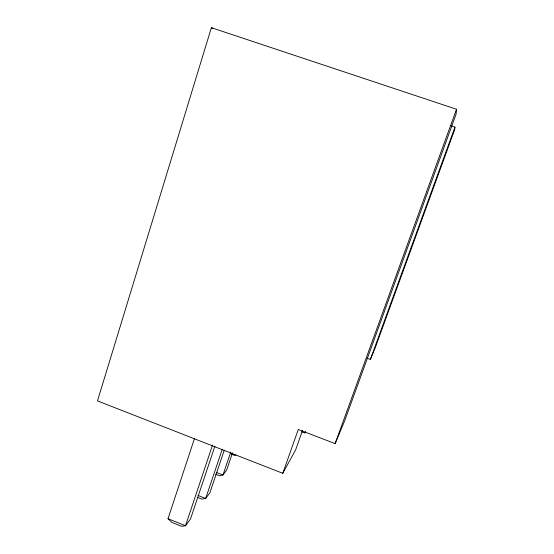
<?xml version="1.0" encoding="UTF-8"?>
<svg xmlns="http://www.w3.org/2000/svg" width="554" height="554" viewBox="0 0 554 554"><rect width="100%" height="100%" fill="white"/><g stroke="black" fill="none" stroke-linecap="round" stroke-linejoin="round"><path stroke-width="0.83" d="M450.901 125.765L454.952 127.122L454.744 129.463L375.1 348.113L370.363 359.435L367.129 358.237M456.517 109.249L456.087 114.152L344.63 420.915L335.122 443.622L298.274 429.482L282.782 473.303L97.483 400.902L211.379 27.7L456.517 109.249L335.122 443.622M214.917 446.185L190.486 519.008L185.5 525.753L181.573 526.3L171.906 522.401L168.007 518.703L194.572 438.262M212.549 444.987L185.5 525.753L168.007 518.703M222.237 449.322L205.659 498.461L201.912 499.112L197.432 497.326M224.287 450.167L209.918 492.686L205.659 498.461L197.937 495.387M230.755 452.085L222.971 475.007L219.405 475.734L215.603 474.231M232.507 452.812L226.662 470.014L222.971 475.007L216.607 472.5M302.553 430.34L295.635 449.869L282.782 473.303M370.363 359.435L454.952 127.122M305.683 431.538L304.88 432.999L301.653 431.76M235.969 455.104L234.605 455.416L231.475 454.19M211.379 27.7L212.854 28.545"/></g></svg>
